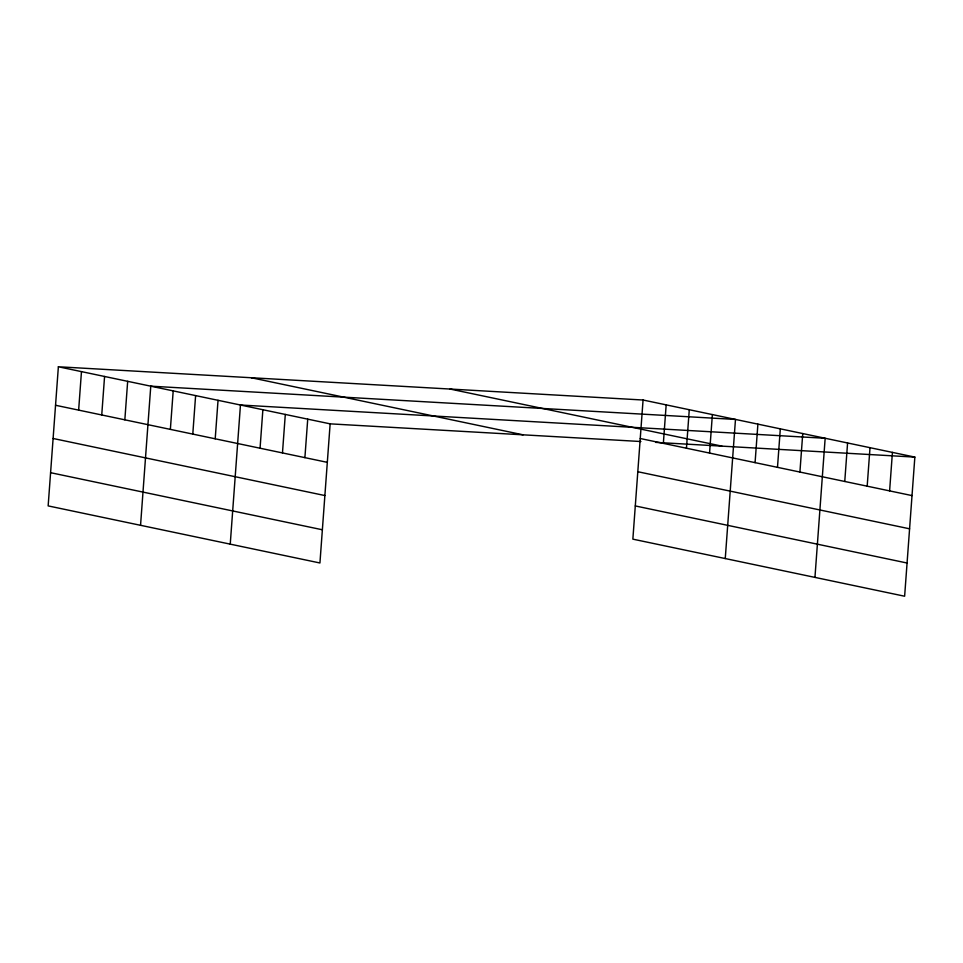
<?xml version="1.0" encoding="UTF-8"?>
<svg xmlns="http://www.w3.org/2000/svg" width="963" height="963" viewBox="0 0 963 963"><rect width="100%" height="100%" fill="white"/><g stroke="black" fill="none" stroke-linecap="round" stroke-linejoin="round"><path stroke-width="1.44" d="M58.37 366.771L48.15 505.9L319.933 562.982L330.14 423.852L58.37 366.771L643.067 400.018L914.85 457.1L904.63 596.229L632.86 539.148L643.067 400.018M78.641 410.118L81.47 371.622M101.741 414.969L104.57 376.473M124.841 419.82L127.67 381.324M140.55 525.304L150.77 386.175L735.479 419.435L725.259 558.552M170.367 429.378L173.196 390.894M192.793 434.084L195.609 395.6M215.206 438.803L218.035 400.307M230.241 544.143L240.461 405.014L825.159 438.273L814.951 577.391M260.058 448.216L262.875 409.72M282.472 452.923L285.301 414.439M304.898 457.642L307.727 419.146M663.351 443.365L666.167 404.881M686.45 448.216L689.279 409.732M709.55 453.067L712.379 414.584M755.076 462.637L757.893 424.141M777.49 467.344L780.319 428.848M799.916 472.051L802.745 433.555M844.756 481.464L847.584 442.98M867.182 486.183L870.01 447.687M889.607 490.889L892.424 452.393M330.14 423.852L640.901 441.523M655.634 442.366L914.85 457.1M450.118 389.052L721.901 446.134M640.251 438.514L912.021 495.596M251.319 377.749L523.102 434.831M637.807 471.726L909.59 528.807M635.291 505.936L907.074 563.018M55.541 405.267L327.324 462.348M53.097 438.478L324.88 495.548M50.594 472.689L322.364 529.77"/></g></svg>
